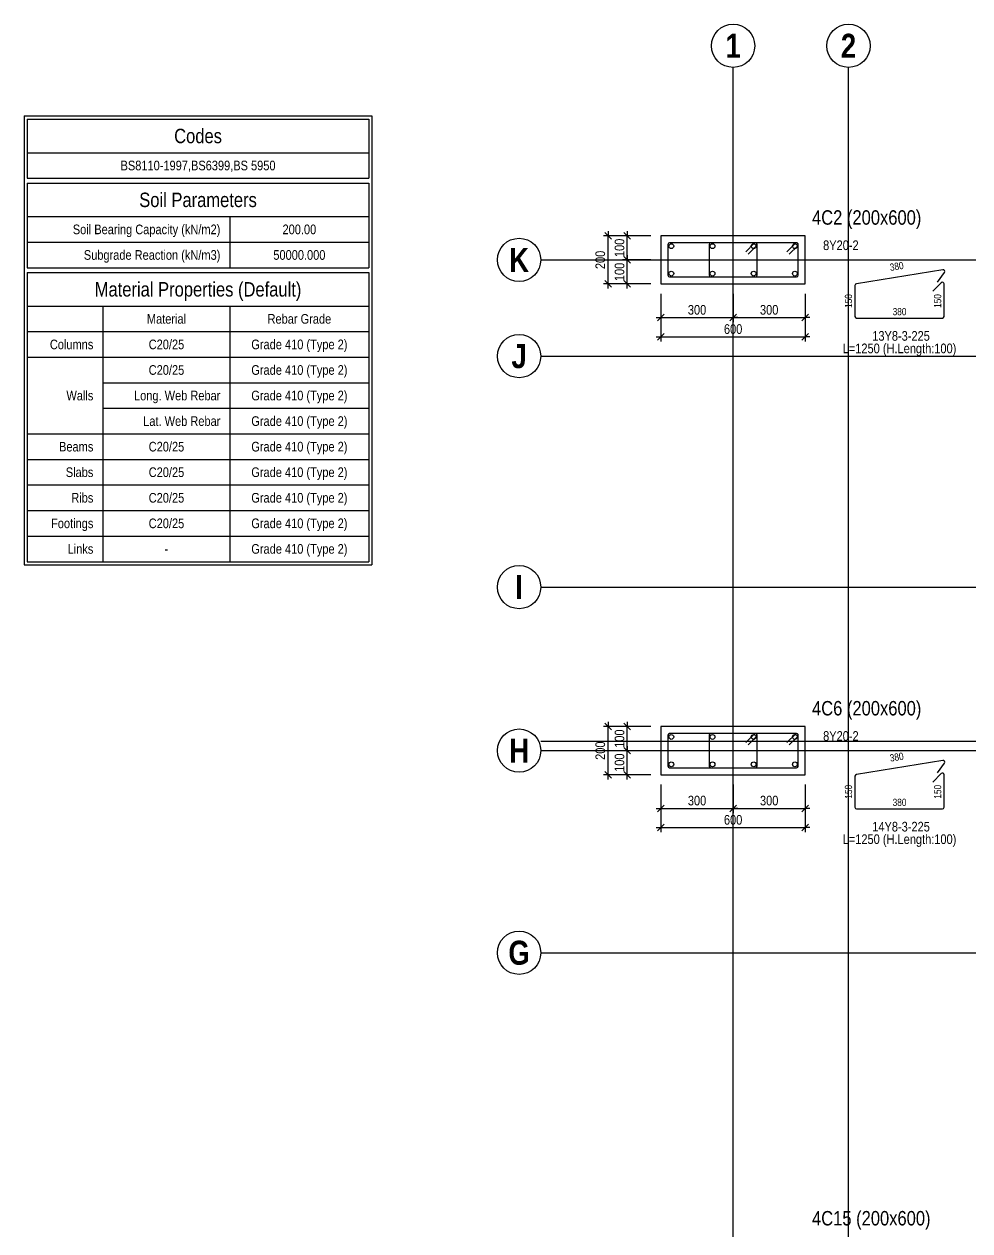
# Model space of a CAD drawing. Extents: x 0 to 206258, y -403073 to 0.
# Drawn here: x 105789 to 115621, y -70878 to -58338 of the extents above; entities that cross this region are included whole.
import ezdxf
from ezdxf.enums import TextEntityAlignment as Align
from ezdxf.lldxf.tags import DXFTag

# ---------------------------------------------------------------- set-up
doc = ezdxf.new("R2010")
doc.units = 0
doc.header["$LTSCALE"] = 1000
for name, color, linetype in [('Axis Circle(Dir 1)', 150, 'Continuous'), ('Axis Circle(Dir 2)', 150, 'Continuous'), ('Axis Label(Dir 1)', 7, 'Continuous'), ('Axis Label(Dir 2)', 7, 'Continuous'), ('Axis Line(Dir 1)', 8, 'CENTER2'), ('Axis Line(Dir 2)', 150, 'CENTER2'), ('Column Line(D)', 1, 'Continuous'), ('Dimension Line', 5, 'Continuous'), ('Link Line', 3, 'Continuous'), ('Quantity Table Header', 1, 'Continuous'), ('Quantity Table Title', 1, 'Continuous'), ('Rebar Length Text', 8, 'Continuous'), ('Rebar Line', 7, 'Continuous'), ('Top Rebar Label', 6, 'Continuous')]:
    doc.layers.add(name, color=color, linetype=linetype)
for name, color, linetype, true_color in [('Column Label(D)', 12, 'Continuous', 0xbd0000), ('Ghost Axis Line', 254, 'Continuous', 0xbebebe), ('Link Label', 94, 'Continuous', 0x008100), ('Link Length Text', 94, 'Continuous', 0x008100), ('Quantity Table Line', 171, 'Continuous', 0xaaaaff), ('Quantity Table Text', 8, 'Continuous', 0x414141)]:
    doc.layers.add(name, color=color, linetype=linetype, true_color=true_color)
doc.styles.add('Axis Label(Dir 1)', font='ARIALNB.TTF', dxfattribs={"height": 250})
doc.styles.add('Axis Label(Dir 2)', font='ARIALNB.TTF', dxfattribs={"height": 250})
doc.styles.add('Column Label(D)', font='ARIALN.TTF', dxfattribs={"height": 150})
doc.styles.add('Dimension Text', font='ARIALN.TTF', dxfattribs={"height": 100})
doc.styles.add('Link Label', font='ARIALN.TTF', dxfattribs={"height": 100})
doc.styles.add('Link Length Text', font='ARIALN.TTF', dxfattribs={"height": 100})
doc.styles.add('Quantity Table Header', font='ARIALN.TTF', dxfattribs={"height": 100})
doc.styles.add('Quantity Table Text', font='ARIALN.TTF', dxfattribs={"height": 100})
doc.styles.add('Quantity Table Title', font='ARIALN.TTF', dxfattribs={"height": 150})
doc.styles.add('Rebar Length Text', font='ARIALN.TTF', dxfattribs={"height": 75})
doc.styles.add('Top Rebar Label', font='ARIALN.TTF', dxfattribs={"height": 100})
tags = doc.linetypes.add('CENTER2', pattern=[1.125, 0.75, -0.125, 0.125, -0.125]).pattern_tags.tags
tags[10:11] = [DXFTag(74, 4), DXFTag(75, 0), DXFTag(340, '0'), DXFTag(46, 0.0), DXFTag(50, 0.0), DXFTag(44, 0.0), DXFTag(45, 0.0)]
tags[8:9] = [DXFTag(74, 4), DXFTag(75, 0), DXFTag(340, '0'), DXFTag(46, 0.0), DXFTag(50, 0.0), DXFTag(44, 0.0), DXFTag(45, 0.0)]
tags[6:7] = [DXFTag(74, 4), DXFTag(75, 0), DXFTag(340, '0'), DXFTag(46, 0.0), DXFTag(50, 0.0), DXFTag(44, 0.0), DXFTag(45, 0.0)]
tags[4:5] = [DXFTag(74, 4), DXFTag(75, 0), DXFTag(340, '0'), DXFTag(46, 0.0), DXFTag(50, 0.0), DXFTag(44, 0.0), DXFTag(45, 0.0)]
doc.dimstyles.new('COLUMNAPP', dxfattribs={"dimtxt": 100, "dimasz": 30, "dimexe": 48.3, "dimexo": 103.5, "dimgap": 30, "dimtad": 1, "dimtoh": 1, "dimdec": 1, "dimlfac": 0.4, "dimdsep": 46, "dimtxsty": 'Dimension Text', "dimblk": 'PCDIM_TICK', "dimcen": 0.09, "dimclrd": 5, "dimclre": 5, "dimclrt": 5, "dimadec": 1, "dimazin": 0, "dimtp": 1, "dimtm": 1, "dimtfac": 1, "dimtdec": 4, "dimtofl": 0, "dimtmove": 0, "dimatfit": 3, "dimfxl": 1, "dimtolj": 1, "dimtzin": 0, "dimarcsym": 0})

# ---------------------------------------------------------------- blocks, each defined once
blk = doc.blocks.new('PCDIM_TICK')
at = {"layer": 'Dimension Line', "color": 0, "transparency": 33554687}
for p, q in [((1.15, 1.15), (-1.15, -1.15)), ((1.61, 0), (0, 0))]:
    blk.add_line(p, q, dxfattribs=at)
blk = doc.blocks.new('*U1731')
at = {"layer": 'Dimension Line', "color": 5, "true_color": 0x0000ff, "transparency": 16777216}
for p, q in [((112410, -66241), (112410, -66536)), ((113160, -66241), (113160, -66536)), ((112410, -66488), (113160, -66488))]:
    blk.add_line(p, q, dxfattribs=at)
at = {"layer": 'Dimension Line', "color": 5, "true_color": 0x0000ff, "transparency": 16777216, "xscale": 30, "yscale": 30, "rotation": 180.0000000000004}
blk.add_blockref('PCDIM_TICK', (112410, -66488), dxfattribs=at)
at = {"layer": 'Dimension Line', "color": 5, "true_color": 0x0000ff, "transparency": 16777216, "xscale": 30, "yscale": 30}
blk.add_blockref('PCDIM_TICK', (113160, -66488), dxfattribs=at)
at = {"layer": 'Dimension Line', "color": 5, "true_color": 0x0000ff, "transparency": 16777216, "insert": (112785, -66458), "char_height": 100, "width": 181.5, "attachment_point": 8, "style": 'Dimension Text'}
blk.add_mtext('300', dxfattribs=at)
blk = doc.blocks.new('*U1732')
at = {"layer": 'Dimension Line', "color": 5, "true_color": 0x0000ff, "transparency": 16777216}
for p, q in [((113160, -66241), (113160, -66536)), ((113910, -66241), (113910, -66536)), ((113160, -66488), (113910, -66488))]:
    blk.add_line(p, q, dxfattribs=at)
at = {"layer": 'Dimension Line', "color": 5, "true_color": 0x0000ff, "transparency": 16777216, "xscale": 30, "yscale": 30, "rotation": 180.0000000000004}
blk.add_blockref('PCDIM_TICK', (113160, -66488), dxfattribs=at)
at = {"layer": 'Dimension Line', "color": 5, "true_color": 0x0000ff, "transparency": 16777216, "xscale": 30, "yscale": 30}
blk.add_blockref('PCDIM_TICK', (113910, -66488), dxfattribs=at)
at = {"layer": 'Dimension Line', "color": 5, "true_color": 0x0000ff, "transparency": 16777216, "insert": (113535, -66458), "char_height": 100, "width": 181.5, "attachment_point": 8, "style": 'Dimension Text'}
blk.add_mtext('300', dxfattribs=at)
blk = doc.blocks.new('*U1733')
at = {"layer": 'Dimension Line', "color": 5, "true_color": 0x0000ff, "transparency": 16777216}
for p, q in [((112410, -66241), (112410, -66736)), ((113910, -66241), (113910, -66736)), ((112410, -66688), (113910, -66688))]:
    blk.add_line(p, q, dxfattribs=at)
at = {"layer": 'Dimension Line', "color": 5, "true_color": 0x0000ff, "transparency": 16777216, "xscale": 30, "yscale": 30, "rotation": 180.0000000000004}
blk.add_blockref('PCDIM_TICK', (112410, -66688), dxfattribs=at)
at = {"layer": 'Dimension Line', "color": 5, "true_color": 0x0000ff, "transparency": 16777216, "xscale": 30, "yscale": 30}
blk.add_blockref('PCDIM_TICK', (113910, -66688), dxfattribs=at)
at = {"layer": 'Dimension Line', "color": 5, "true_color": 0x0000ff, "transparency": 16777216, "insert": (113160, -66658), "char_height": 100, "width": 181.97, "attachment_point": 8, "style": 'Dimension Text'}
blk.add_mtext('600', dxfattribs=at)
blk = doc.blocks.new('*U1734')
at = {"layer": 'Dimension Line', "color": 5, "true_color": 0x0000ff, "transparency": 16777216}
for p, q in [((112306, -65888), (112011, -65888)), ((112060, -66138), (112060, -65888)), ((112306, -66138), (112011, -66138))]:
    blk.add_line(p, q, dxfattribs=at)
at = {"layer": 'Dimension Line', "color": 5, "true_color": 0x0000ff, "transparency": 16777216, "xscale": 30, "yscale": 30}
for p, rotation in [((112060, -65888), 89.99999999999447), ((112060, -66138), 269.9999999999834)]:
    blk.add_blockref('PCDIM_TICK', p, dxfattribs=dict(at, rotation=rotation))
at = {"layer": 'Dimension Line', "color": 5, "true_color": 0x0000ff, "transparency": 16777216, "insert": (112030, -66013), "char_height": 100, "width": 173.93, "attachment_point": 8, "rotation": 90, "style": 'Dimension Text'}
blk.add_mtext('100', dxfattribs=at)
blk = doc.blocks.new('*U1735')
at = {"layer": 'Dimension Line', "color": 5, "true_color": 0x0000ff, "transparency": 16777216}
for p, q in [((112306, -65638), (112011, -65638)), ((112060, -65888), (112060, -65638)), ((112306, -65888), (112011, -65888))]:
    blk.add_line(p, q, dxfattribs=at)
at = {"layer": 'Dimension Line', "color": 5, "true_color": 0x0000ff, "transparency": 16777216, "xscale": 30, "yscale": 30}
for p, rotation in [((112060, -65638), 89.99999999999447), ((112060, -65888), 269.9999999999834)]:
    blk.add_blockref('PCDIM_TICK', p, dxfattribs=dict(at, rotation=rotation))
at = {"layer": 'Dimension Line', "color": 5, "true_color": 0x0000ff, "transparency": 16777216, "insert": (112030, -65763), "char_height": 100, "width": 173.93, "attachment_point": 8, "rotation": 90, "style": 'Dimension Text'}
blk.add_mtext('100', dxfattribs=at)
blk = doc.blocks.new('*U1736')
at = {"layer": 'Dimension Line', "color": 5, "true_color": 0x0000ff, "transparency": 16777216}
for p, q in [((112306, -65638), (111811, -65638)), ((111860, -66138), (111860, -65638)), ((112306, -66138), (111811, -66138))]:
    blk.add_line(p, q, dxfattribs=at)
at = {"layer": 'Dimension Line', "color": 5, "true_color": 0x0000ff, "transparency": 16777216, "xscale": 30, "yscale": 30}
for p, rotation in [((111860, -65638), 89.99999999999447), ((111860, -66138), 269.9999999999834)]:
    blk.add_blockref('PCDIM_TICK', p, dxfattribs=dict(at, rotation=rotation))
at = {"layer": 'Dimension Line', "color": 5, "true_color": 0x0000ff, "transparency": 16777216, "insert": (111830, -65888), "char_height": 100, "width": 182.77, "attachment_point": 8, "rotation": 90, "style": 'Dimension Text'}
blk.add_mtext('200', dxfattribs=at)
blk = doc.blocks.new('*U1839')
at = {"layer": 'Dimension Line', "color": 5, "true_color": 0x0000ff, "transparency": 16777216}
for p, q in [((112410, -61141), (112410, -61436)), ((113160, -61141), (113160, -61436)), ((112410, -61388), (113160, -61388))]:
    blk.add_line(p, q, dxfattribs=at)
at = {"layer": 'Dimension Line', "color": 5, "true_color": 0x0000ff, "transparency": 16777216, "xscale": 30, "yscale": 30, "rotation": 180.0000000000004}
blk.add_blockref('PCDIM_TICK', (112410, -61388), dxfattribs=at)
at = {"layer": 'Dimension Line', "color": 5, "true_color": 0x0000ff, "transparency": 16777216, "xscale": 30, "yscale": 30}
blk.add_blockref('PCDIM_TICK', (113160, -61388), dxfattribs=at)
at = {"layer": 'Dimension Line', "color": 5, "true_color": 0x0000ff, "transparency": 16777216, "insert": (112785, -61358), "char_height": 100, "width": 181.5, "attachment_point": 8, "style": 'Dimension Text'}
blk.add_mtext('300', dxfattribs=at)
blk = doc.blocks.new('*U1840')
at = {"layer": 'Dimension Line', "color": 5, "true_color": 0x0000ff, "transparency": 16777216}
for p, q in [((113160, -61141), (113160, -61436)), ((113910, -61141), (113910, -61436)), ((113160, -61388), (113910, -61388))]:
    blk.add_line(p, q, dxfattribs=at)
at = {"layer": 'Dimension Line', "color": 5, "true_color": 0x0000ff, "transparency": 16777216, "xscale": 30, "yscale": 30, "rotation": 180.0000000000004}
blk.add_blockref('PCDIM_TICK', (113160, -61388), dxfattribs=at)
at = {"layer": 'Dimension Line', "color": 5, "true_color": 0x0000ff, "transparency": 16777216, "xscale": 30, "yscale": 30}
blk.add_blockref('PCDIM_TICK', (113910, -61388), dxfattribs=at)
at = {"layer": 'Dimension Line', "color": 5, "true_color": 0x0000ff, "transparency": 16777216, "insert": (113535, -61358), "char_height": 100, "width": 181.5, "attachment_point": 8, "style": 'Dimension Text'}
blk.add_mtext('300', dxfattribs=at)
blk = doc.blocks.new('*U1841')
at = {"layer": 'Dimension Line', "color": 5, "true_color": 0x0000ff, "transparency": 16777216}
for p, q in [((112410, -61141), (112410, -61636)), ((113910, -61141), (113910, -61636)), ((112410, -61588), (113910, -61588))]:
    blk.add_line(p, q, dxfattribs=at)
at = {"layer": 'Dimension Line', "color": 5, "true_color": 0x0000ff, "transparency": 16777216, "xscale": 30, "yscale": 30, "rotation": 180.0000000000004}
blk.add_blockref('PCDIM_TICK', (112410, -61588), dxfattribs=at)
at = {"layer": 'Dimension Line', "color": 5, "true_color": 0x0000ff, "transparency": 16777216, "xscale": 30, "yscale": 30}
blk.add_blockref('PCDIM_TICK', (113910, -61588), dxfattribs=at)
at = {"layer": 'Dimension Line', "color": 5, "true_color": 0x0000ff, "transparency": 16777216, "insert": (113160, -61558), "char_height": 100, "width": 181.97, "attachment_point": 8, "style": 'Dimension Text'}
blk.add_mtext('600', dxfattribs=at)
blk = doc.blocks.new('*U1842')
at = {"layer": 'Dimension Line', "color": 5, "true_color": 0x0000ff, "transparency": 16777216}
for p, q in [((112306, -60788), (112011, -60788)), ((112060, -61038), (112060, -60788)), ((112306, -61038), (112011, -61038))]:
    blk.add_line(p, q, dxfattribs=at)
at = {"layer": 'Dimension Line', "color": 5, "true_color": 0x0000ff, "transparency": 16777216, "xscale": 30, "yscale": 30}
for p, rotation in [((112060, -60788), 89.99999999999447), ((112060, -61038), 269.9999999999834)]:
    blk.add_blockref('PCDIM_TICK', p, dxfattribs=dict(at, rotation=rotation))
at = {"layer": 'Dimension Line', "color": 5, "true_color": 0x0000ff, "transparency": 16777216, "insert": (112030, -60913), "char_height": 100, "width": 173.93, "attachment_point": 8, "rotation": 90, "style": 'Dimension Text'}
blk.add_mtext('100', dxfattribs=at)
blk = doc.blocks.new('*U1843')
at = {"layer": 'Dimension Line', "color": 5, "true_color": 0x0000ff, "transparency": 16777216}
for p, q in [((112306, -60538), (112011, -60538)), ((112060, -60788), (112060, -60538)), ((112306, -60788), (112011, -60788))]:
    blk.add_line(p, q, dxfattribs=at)
at = {"layer": 'Dimension Line', "color": 5, "true_color": 0x0000ff, "transparency": 16777216, "xscale": 30, "yscale": 30}
for p, rotation in [((112060, -60538), 89.99999999999447), ((112060, -60788), 269.9999999999834)]:
    blk.add_blockref('PCDIM_TICK', p, dxfattribs=dict(at, rotation=rotation))
at = {"layer": 'Dimension Line', "color": 5, "true_color": 0x0000ff, "transparency": 16777216, "insert": (112030, -60663), "char_height": 100, "width": 173.93, "attachment_point": 8, "rotation": 90, "style": 'Dimension Text'}
blk.add_mtext('100', dxfattribs=at)
blk = doc.blocks.new('*U1844')
at = {"layer": 'Dimension Line', "color": 5, "true_color": 0x0000ff, "transparency": 16777216}
for p, q in [((112306, -60538), (111811, -60538)), ((111860, -61038), (111860, -60538)), ((112306, -61038), (111811, -61038))]:
    blk.add_line(p, q, dxfattribs=at)
at = {"layer": 'Dimension Line', "color": 5, "true_color": 0x0000ff, "transparency": 16777216, "xscale": 30, "yscale": 30}
for p, rotation in [((111860, -60538), 89.99999999999447), ((111860, -61038), 269.9999999999834)]:
    blk.add_blockref('PCDIM_TICK', p, dxfattribs=dict(at, rotation=rotation))
at = {"layer": 'Dimension Line', "color": 5, "true_color": 0x0000ff, "transparency": 16777216, "insert": (111830, -60788), "char_height": 100, "width": 182.77, "attachment_point": 8, "rotation": 90, "style": 'Dimension Text'}
blk.add_mtext('200', dxfattribs=at)

msp = doc.modelspace()

# ---------------------------------------------------------------- linework, layer by layer
at = {"layer": 'Axis Circle(Dir 1)', "transparency": 33554687}
for centre in [(110934.747, -60787.707), (110934.747, -61787.707), (110934.747, -64187.707), (110934.747, -65887.707), (110934.747, -67987.707)]:
    msp.add_circle(centre, 225, dxfattribs=at)
at = {"layer": 'Axis Circle(Dir 2)', "transparency": 33554687}
for centre in [(113159.747, -58562.707), (114359.747, -58562.707)]:
    msp.add_circle(centre, 225, dxfattribs=at)
at = {"layer": 'Axis Line(Dir 1)', "transparency": 33554687}
for points in [[(111159.747, -60787.707), (128959.747, -60787.707)], [(111159.747, -61787.707), (128959.747, -61787.707)], [(111159.747, -64187.707), (128959.747, -64187.707)], [(111159.747, -65887.707), (128959.747, -65887.707)], [(111159.747, -67987.707), (128959.747, -67987.707)]]:
    msp.add_lwpolyline(points, dxfattribs=at)
at = {"layer": 'Axis Line(Dir 2)', "transparency": 33554687}
for points in [[(113159.747, -82587.707), (113159.747, -58787.707)], [(114359.747, -82587.707), (114359.747, -58787.707)]]:
    msp.add_lwpolyline(points, dxfattribs=at)
at = {"layer": 'Column Line(D)', "transparency": 33554687}
for points in [[(113909.747, -61037.707), (113909.747, -60537.707), (112409.747, -60537.707), (112409.747, -61037.707)], [(113909.747, -66137.707), (113909.747, -65637.707), (112409.747, -65637.707), (112409.747, -66137.707)]]:
    msp.add_lwpolyline(points, close=True, dxfattribs=at)
at = {"layer": 'Ghost Axis Line', "transparency": 33554687}
msp.add_lwpolyline([(111159.747, -65787.707), (128959.747, -65787.707)], dxfattribs=at)
at = {"layer": 'Link Line', "transparency": 33554687}
for points in [[(113315.399, -60728.469), (113403.788, -60640.081, 0.668178638), (113391.413, -60610.207), (112499.747, -60610.207, 0.414213562), (112482.247, -60627.707), (112482.247, -60947.707, 0.414213562), (112499.747, -60965.207), (113391.413, -60965.207, 0.414213562), (113408.913, -60947.707), (113408.913, -60627.707, 0.668178638), (113379.039, -60615.332), (113290.651, -60703.721)], [(113743.733, -60728.469), (113832.121, -60640.081, 0.668178638), (113819.747, -60610.207), (112928.08, -60610.207, 0.414213562), (112910.58, -60627.707), (112910.58, -60947.707, 0.414213562), (112928.08, -60965.207), (113819.747, -60965.207, 0.414213562), (113837.247, -60947.707), (113837.247, -60627.707, 0.668178638), (113807.372, -60615.332), (113718.984, -60703.721)], [(115285.328, -61018.523), (115358.457, -60917.147, 0.668178638), (115341.468, -60889.634), (114441.412, -61035.326, 0.367954403), (114426.708, -61052.602), (114426.708, -61375.207, 0.414213562), (114444.208, -61392.707), (115335.875, -61392.707, 0.414213562), (115353.375, -61375.207), (115353.375, -61037.707, 0.668178638), (115323.5, -61025.332), (115235.112, -61113.721)], [(113315.399, -65828.469), (113403.788, -65740.081, 0.668178638), (113391.413, -65710.207), (112499.747, -65710.207, 0.414213562), (112482.247, -65727.707), (112482.247, -66047.707, 0.414213562), (112499.747, -66065.207), (113391.413, -66065.207, 0.414213562), (113408.913, -66047.707), (113408.913, -65727.707, 0.668178638), (113379.039, -65715.332), (113290.651, -65803.721)], [(113743.733, -65828.469), (113832.121, -65740.081, 0.668178638), (113819.747, -65710.207), (112928.08, -65710.207, 0.414213562), (112910.58, -65727.707), (112910.58, -66047.707, 0.414213562), (112928.08, -66065.207), (113819.747, -66065.207, 0.414213562), (113837.247, -66047.707), (113837.247, -65727.707, 0.668178638), (113807.372, -65715.332), (113718.984, -65803.721)], [(115285.328, -66118.523), (115358.457, -66017.147, 0.668178638), (115341.468, -65989.634), (114441.412, -66135.326, 0.367954403), (114426.708, -66152.602), (114426.708, -66475.207, 0.414213562), (114444.208, -66492.707), (115335.875, -66492.707, 0.414213562), (115353.375, -66475.207), (115353.375, -66137.707, 0.668178638), (115323.5, -66125.332), (115235.112, -66213.721)]]:
    msp.add_lwpolyline(points, format="xyb", dxfattribs=at)
at = {"layer": 'Quantity Table Line', "transparency": 33554687}
for points in [[(105788.841, -59292.207), (109405.247, -59292.207)], [(105788.841, -59292.207), (105788.841, -63957.31)], [(109405.247, -59292.207), (109405.247, -63957.31)], [(105822.175, -59325.54), (109371.913, -59325.54)], [(105822.175, -59325.54), (105822.175, -59673.977)], [(109371.913, -59325.54), (109371.913, -59673.977)], [(105822.175, -59673.977), (109371.913, -59673.977)], [(105822.175, -59673.977), (109371.913, -59673.977)], [(105822.175, -59673.977), (105822.175, -59939.602)], [(109371.913, -59673.977), (109371.913, -59939.602)], [(105822.175, -59939.602), (109371.913, -59939.602)], [(105822.175, -59989.602), (109371.913, -59989.602)], [(105822.175, -59989.602), (105822.175, -60338.04)], [(109371.913, -59989.602), (109371.913, -60338.04)], [(105822.175, -60338.04), (109371.913, -60338.04)], [(105822.175, -60338.04), (107929.162, -60338.04)], [(105822.175, -60338.04), (105822.175, -60603.665)], [(107929.162, -60338.04), (107929.162, -60603.665)], [(107929.162, -60338.04), (109371.913, -60338.04)], [(107929.162, -60338.04), (107929.162, -60603.665)], [(109371.913, -60338.04), (109371.913, -60603.665)], [(105822.175, -60603.665), (107929.162, -60603.665)], [(105822.175, -60603.665), (107929.162, -60603.665)], [(105822.175, -60603.665), (105822.175, -60869.29)], [(107929.162, -60603.665), (109371.913, -60603.665)], [(107929.162, -60603.665), (107929.162, -60869.29)], [(107929.162, -60603.665), (109371.913, -60603.665)], [(107929.162, -60603.665), (107929.162, -60869.29)], [(109371.913, -60603.665), (109371.913, -60869.29)], [(105822.175, -60869.29), (107929.162, -60869.29)], [(105822.175, -60919.29), (109371.913, -60919.29)], [(105822.175, -60919.29), (105822.175, -61267.727)], [(107929.162, -60869.29), (109371.913, -60869.29)], [(109371.913, -60919.29), (109371.913, -61267.727)], [(105822.175, -61267.727), (109371.913, -61267.727)], [(105822.175, -61267.727), (106608.481, -61267.727)], [(105822.175, -61267.727), (105822.175, -61533.352)], [(106608.481, -61267.727), (106608.481, -61533.352)], [(106608.481, -61267.727), (107929.162, -61267.727)], [(106608.481, -61267.727), (106608.481, -61533.352)], [(107929.162, -61267.727), (107929.162, -61533.352)], [(107929.162, -61267.727), (109371.913, -61267.727)], [(107929.162, -61267.727), (107929.162, -61533.352)], [(109371.913, -61267.727), (109371.913, -61533.352)], [(105822.175, -61533.352), (106608.481, -61533.352)], [(105822.175, -61533.352), (106608.481, -61533.352)], [(105822.175, -61533.352), (105822.175, -61798.977)], [(106608.481, -61533.352), (107929.162, -61533.352)], [(106608.481, -61533.352), (106608.481, -61798.977)], [(106608.481, -61533.352), (107929.162, -61533.352)], [(106608.481, -61533.352), (106608.481, -61798.977)], [(107929.162, -61533.352), (109371.913, -61533.352)], [(107929.162, -61533.352), (107929.162, -61798.977)], [(107929.162, -61533.352), (109371.913, -61533.352)], [(107929.162, -61533.352), (107929.162, -61798.977)], [(109371.913, -61533.352), (109371.913, -61798.977)], [(105822.175, -61798.977), (106608.481, -61798.977)], [(105822.175, -61798.977), (106608.481, -61798.977)], [(105822.175, -61798.977), (105822.175, -62595.852)], [(106608.481, -61798.977), (107929.162, -61798.977)], [(106608.481, -61798.977), (106608.481, -62595.852)], [(106608.481, -61798.977), (107929.162, -61798.977)], [(106608.481, -61798.977), (106608.481, -62064.602)], [(107929.162, -61798.977), (109371.913, -61798.977)], [(107929.162, -61798.977), (107929.162, -62064.602)], [(107929.162, -61798.977), (109371.913, -61798.977)], [(107929.162, -61798.977), (107929.162, -62064.602)], [(109371.913, -61798.977), (109371.913, -62064.602)], [(106608.481, -62064.602), (107929.162, -62064.602)], [(106608.481, -62064.602), (107929.162, -62064.602)], [(106608.481, -62064.602), (106608.481, -62330.227)], [(107929.162, -62064.602), (109371.913, -62064.602)], [(107929.162, -62064.602), (107929.162, -62330.227)], [(107929.162, -62064.602), (109371.913, -62064.602)], [(107929.162, -62064.602), (107929.162, -62330.227)], [(109371.913, -62064.602), (109371.913, -62330.227)], [(106608.481, -62330.227), (107929.162, -62330.227)], [(106608.481, -62330.227), (107929.162, -62330.227)], [(106608.481, -62330.227), (106608.481, -62595.852)], [(107929.162, -62330.227), (109371.913, -62330.227)], [(107929.162, -62330.227), (107929.162, -62595.852)], [(107929.162, -62330.227), (109371.913, -62330.227)], [(107929.162, -62330.227), (107929.162, -62595.852)], [(109371.913, -62330.227), (109371.913, -62595.852)], [(105822.175, -62595.852), (106608.481, -62595.852)], [(105822.175, -62595.852), (106608.481, -62595.852)], [(105822.175, -62595.852), (105822.175, -62861.477)], [(106608.481, -62595.852), (107929.162, -62595.852)], [(106608.481, -62595.852), (106608.481, -62861.477)], [(106608.481, -62595.852), (107929.162, -62595.852)], [(106608.481, -62595.852), (106608.481, -62861.477)], [(107929.162, -62595.852), (109371.913, -62595.852)], [(107929.162, -62595.852), (107929.162, -62861.477)], [(107929.162, -62595.852), (109371.913, -62595.852)], [(107929.162, -62595.852), (107929.162, -62861.477)], [(109371.913, -62595.852), (109371.913, -62861.477)], [(105822.175, -62861.477), (106608.481, -62861.477)], [(105822.175, -62861.477), (106608.481, -62861.477)], [(105822.175, -62861.477), (105822.175, -63127.102)], [(106608.481, -62861.477), (107929.162, -62861.477)], [(106608.481, -62861.477), (106608.481, -63127.102)], [(106608.481, -62861.477), (107929.162, -62861.477)], [(106608.481, -62861.477), (106608.481, -63127.102)], [(107929.162, -62861.477), (109371.913, -62861.477)], [(107929.162, -62861.477), (107929.162, -63127.102)], [(107929.162, -62861.477), (109371.913, -62861.477)], [(107929.162, -62861.477), (107929.162, -63127.102)], [(109371.913, -62861.477), (109371.913, -63127.102)], [(105822.175, -63127.102), (106608.481, -63127.102)], [(105822.175, -63127.102), (106608.481, -63127.102)], [(105822.175, -63127.102), (105822.175, -63392.727)], [(106608.481, -63127.102), (107929.162, -63127.102)], [(106608.481, -63127.102), (106608.481, -63392.727)], [(106608.481, -63127.102), (107929.162, -63127.102)], [(106608.481, -63127.102), (106608.481, -63392.727)], [(107929.162, -63127.102), (109371.913, -63127.102)], [(107929.162, -63127.102), (107929.162, -63392.727)], [(107929.162, -63127.102), (109371.913, -63127.102)], [(107929.162, -63127.102), (107929.162, -63392.727)], [(109371.913, -63127.102), (109371.913, -63392.727)], [(105822.175, -63392.727), (106608.481, -63392.727)], [(105822.175, -63392.727), (106608.481, -63392.727)], [(105822.175, -63392.727), (105822.175, -63658.352)], [(106608.481, -63392.727), (107929.162, -63392.727)], [(106608.481, -63392.727), (106608.481, -63658.352)], [(106608.481, -63392.727), (107929.162, -63392.727)], [(106608.481, -63392.727), (106608.481, -63658.352)], [(107929.162, -63392.727), (109371.913, -63392.727)], [(107929.162, -63392.727), (107929.162, -63658.352)], [(107929.162, -63392.727), (109371.913, -63392.727)], [(107929.162, -63392.727), (107929.162, -63658.352)], [(109371.913, -63392.727), (109371.913, -63658.352)], [(105822.175, -63658.352), (106608.481, -63658.352)], [(105822.175, -63658.352), (106608.481, -63658.352)], [(105822.175, -63658.352), (105822.175, -63923.977)], [(106608.481, -63658.352), (107929.162, -63658.352)], [(106608.481, -63658.352), (106608.481, -63923.977)], [(106608.481, -63658.352), (107929.162, -63658.352)], [(106608.481, -63658.352), (106608.481, -63923.977)], [(107929.162, -63658.352), (109371.913, -63658.352)], [(107929.162, -63658.352), (107929.162, -63923.977)], [(107929.162, -63658.352), (109371.913, -63658.352)], [(107929.162, -63658.352), (107929.162, -63923.977)], [(109371.913, -63658.352), (109371.913, -63923.977)], [(105822.175, -63923.977), (106608.481, -63923.977)], [(106608.481, -63923.977), (107929.162, -63923.977)], [(107929.162, -63923.977), (109371.913, -63923.977)], [(105788.841, -63957.31), (109405.247, -63957.31)]]:
    msp.add_lwpolyline(points, dxfattribs=at)
at = {"layer": 'Rebar Line', "transparency": 33554687}
for centre in [(112517.247, -60645.207), (112945.58, -60645.207), (113373.913, -60645.207), (113802.247, -60645.207), (112517.247, -60930.207), (112945.58, -60930.207), (113373.913, -60930.207), (113802.247, -60930.207), (112517.247, -65745.207), (112945.58, -65745.207), (113373.913, -65745.207), (113802.247, -65745.207), (112517.247, -66030.207), (112945.58, -66030.207), (113373.913, -66030.207), (113802.247, -66030.207)]:
    msp.add_circle(centre, 25, dxfattribs=at)

# ---------------------------------------------------------------- texts
at = {"layer": 'Axis Label(Dir 1)', "transparency": 33554687, "style": 'Axis Label(Dir 1)'}
for s, p in [('K', (110934.747, -60787.707)), ('J', (110934.747, -61787.707)), ('I', (110934.747, -64187.707)), ('H', (110934.747, -65887.707)), ('G', (110934.747, -67987.707))]:
    msp.add_text(s, height=250, dxfattribs=at).set_placement(p, align=Align.MIDDLE_CENTER)
at = {"layer": 'Axis Label(Dir 2)', "transparency": 33554687, "style": 'Axis Label(Dir 2)'}
for s, p in [('1', (113159.747, -58562.707)), ('2', (114359.747, -58562.707))]:
    msp.add_text(s, height=250, dxfattribs=at).set_placement(p, align=Align.MIDDLE_CENTER)
at = {"layer": 'Column Label(D)', "transparency": 33554687, "style": 'Column Label(D)'}
for s, p in [('4C2 (200x600)', (113980.457, -60466.996)), ('4C6 (200x600)', (113980.457, -65566.996)), ('4C15 (200x600)', (113980.457, -70866.996))]:
    msp.add_text(s, height=150, dxfattribs=at).set_placement(p, align=Align.BOTTOM_LEFT)
at = {"layer": 'Link Label', "transparency": 33554687, "style": 'Link Label'}
for s, p in [(' 13Y8-3-225', (114890.042, -61627.707)), (' 14Y8-3-225', (114890.042, -66727.707))]:
    msp.add_text(s, height=100, dxfattribs=at).set_placement(p, align=Align.CENTER)
at = {"layer": 'Link Length Text', "transparency": 33554687, "style": 'Link Length Text'}
for p in [(114890.042, -61757.707), (114890.042, -66857.707)]:
    msp.add_text('L=1250 (H.Length:100)', height=100, dxfattribs=at).set_placement(p, align=Align.CENTER)
at = {"layer": 'Quantity Table Header', "transparency": 33554687, "style": 'Quantity Table Header'}
for s, p in [('Material', (107268.821, -61400.54)), ('Rebar Grade', (108650.538, -61400.54))]:
    msp.add_text(s, height=100, dxfattribs=at).set_placement(p, align=Align.MIDDLE_CENTER)
for s, p in [('Columns', (106508.481, -61666.165)), ('Walls', (106508.481, -62197.414)), ('Long. Web Rebar', (107829.162, -62197.414)), ('Lat. Web Rebar', (107829.162, -62463.039)), ('Beams', (106508.481, -62728.664)), ('Slabs', (106508.481, -62994.289)), ('Ribs', (106508.481, -63259.914)), ('Footings', (106508.481, -63525.539)), ('Links', (106508.481, -63791.164))]:
    msp.add_text(s, height=100, dxfattribs=at).set_placement(p, align=Align.MIDDLE_RIGHT)
at = {"layer": 'Quantity Table Text', "transparency": 33554687, "style": 'Quantity Table Text'}
for s, p in [('BS8110-1997,BS6399,BS 5950', (107597.044, -59806.79)), ('200.00', (108650.538, -60470.852)), ('50000.000', (108650.538, -60736.477)), ('C20/25', (107268.821, -61666.165)), ('Grade 410 (Type 2)', (108650.538, -61666.165)), ('C20/25', (107268.821, -61931.79)), ('Grade 410 (Type 2)', (108650.538, -61931.79)), ('Grade 410 (Type 2)', (108650.538, -62197.414)), ('Grade 410 (Type 2)', (108650.538, -62463.039)), ('C20/25', (107268.821, -62728.664)), ('Grade 410 (Type 2)', (108650.538, -62728.664)), ('C20/25', (107268.821, -62994.289)), ('Grade 410 (Type 2)', (108650.538, -62994.289)), ('C20/25', (107268.821, -63259.914)), ('Grade 410 (Type 2)', (108650.538, -63259.914)), ('C20/25', (107268.821, -63525.539)), ('Grade 410 (Type 2)', (108650.538, -63525.539)), ('-', (107268.821, -63791.164)), ('Grade 410 (Type 2)', (108650.538, -63791.164))]:
    msp.add_text(s, height=100, dxfattribs=at).set_placement(p, align=Align.MIDDLE_CENTER)
for s, p in [('Soil Bearing Capacity (kN/m2)', (107829.162, -60470.852)), ('Subgrade Reaction (kN/m3)', (107829.162, -60736.477))]:
    msp.add_text(s, height=100, dxfattribs=at).set_placement(p, align=Align.MIDDLE_RIGHT)
at = {"layer": 'Quantity Table Title', "transparency": 33554687, "style": 'Quantity Table Title'}
for s, p in [('Codes', (107597.044, -59499.759)), ('Soil Parameters', (107597.044, -60163.821)), ('Material Properties (Default)', (107597.044, -61093.508))]:
    msp.add_text(s, height=150, dxfattribs=at).set_placement(p, align=Align.MIDDLE_CENTER)
at = {"layer": 'Rebar Length Text', "transparency": 33554687, "style": 'Rebar Length Text'}
for s, rotation, p in [('380', 9.1947432, (114866.381, -60891.537)), ('150', 90, (114396.708, -61215.207)), ('150', 90, (115323.375, -61215.207)), ('380', 9.1947432, (114866.381, -65991.537)), ('150', 90, (114396.708, -66315.207)), ('150', 90, (115323.375, -66315.207))]:
    msp.add_text(s, height=75, rotation=rotation, dxfattribs=at).set_placement(p, align=Align.CENTER)
for p in [(114890.042, -61362.707), (114890.042, -66462.707)]:
    msp.add_text('380', height=75, dxfattribs=at).set_placement(p, align=Align.CENTER)
at = {"layer": 'Top Rebar Label', "transparency": 33554687, "style": 'Top Rebar Label'}
for p in [(114063.791, -60715.433), (114063.791, -65815.433)]:
    msp.add_text(' 8Y20-2', height=100, dxfattribs=at).set_placement(p, align=Align.BOTTOM_LEFT)

# ---------------------------------------------------------------- dimensions: what is measured, and where the dimension line sits
at = {"layer": 'Dimension Line', "transparency": 33554687}
for p1, p2, distance, picture, middle in [((112409.747, -61037.707), (112409.747, -60537.707), 550, '*U1844', (111859.747, -60787.707)), ((112409.747, -60787.707), (112409.747, -60537.707), 350, '*U1843', (112059.747, -60662.707)), ((112409.747, -61037.707), (112409.747, -60787.707), 350, '*U1842', (112059.747, -60912.707)), ((112409.747, -61037.707), (113159.747, -61037.707), -350, '*U1839', (112784.747, -61387.707)), ((112409.747, -61037.707), (113909.747, -61037.707), -550, '*U1841', (113159.747, -61587.707)), ((113159.747, -61037.707), (113909.747, -61037.707), -350, '*U1840', (113534.747, -61387.707)), ((112409.747, -66137.707), (112409.747, -65637.707), 550, '*U1736', (111859.747, -65887.707)), ((112409.747, -65887.707), (112409.747, -65637.707), 350, '*U1735', (112059.747, -65762.707)), ((112409.747, -66137.707), (112409.747, -65887.707), 350, '*U1734', (112059.747, -66012.707)), ((112409.747, -66137.707), (113159.747, -66137.707), -350, '*U1731', (112784.747, -66487.707)), ((112409.747, -66137.707), (113909.747, -66137.707), -550, '*U1733', (113159.747, -66687.707)), ((113159.747, -66137.707), (113909.747, -66137.707), -350, '*U1732', (113534.747, -66487.707))]:
    dim = msp.add_aligned_dim(p1=p1, p2=p2, distance=distance, dimstyle='COLUMNAPP', override={"dimscale": 1, "dimtxt": 100, "dimasz": 30, "dimexe": 48.3, "dimexo": 103.5, "dimgap": 30, "dimtad": 1, "dimtih": 0, "dimdec": 1, "dimlfac": 0.4, "dimzin": 8, "dimlunit": 2, "dimpost": '', "dimtxsty": 'Dimension Text', "dimblk": 'PCDIM_TICK', "dimse1": 0, "dimse2": 0, "dimsd2": 0, "dimclrd": 5, "dimclre": 5, "dimclrt": 5, "dimaunit": 0, "dimadec": 1, "dimazin": 0, "dimtol": 0, "dimtp": 1, "dimtm": 1, "dimtmove": 0}, dxfattribs=at)
    dim.commit()
    dim.dimension.update_dxf_attribs({"geometry": picture, "text_midpoint": middle})

doc.saveas('drawing.dxf')
